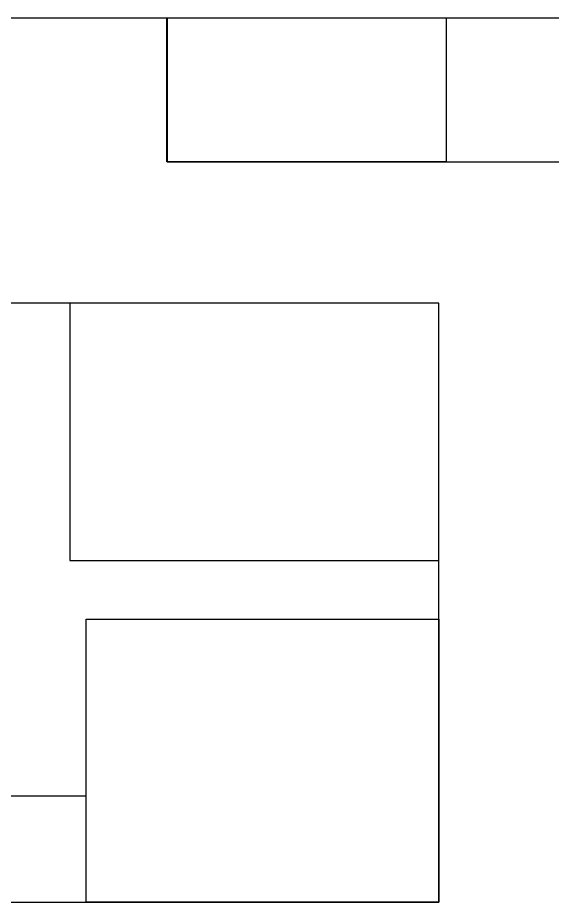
# Model space of a CAD drawing. Header units: millimetres. Extents: x 2164 to 32180, y 1376 to 2800.
# Drawn here: x 2195.1 to 2202.66, y 1394.12 to 1406.62 of the extents above; entities that cross this region are included whole.
import ezdxf

# ---------------------------------------------------------------- set-up
doc = ezdxf.new("R2010")
doc.units = ezdxf.units.MM
doc.layers.add('AR_Maquinas', color=140, linetype='Continuous')
doc.layers.add('Zonas_Fabrica', color=10, linetype='Continuous')

msp = doc.modelspace()

# ---------------------------------------------------------------- linework, layer by layer
msp.add_line((2173.117, 1406.622), (2210.217, 1406.622))
at = {"layer": 'AR_Maquinas'}
for points in [[(2201.156, 1406.622), (2201.156, 1404.587), (2197.206, 1404.587), (2197.206, 1406.622)], [(2201.05, 1398.119), (2201.05, 1394.119), (2196.065, 1394.119), (2196.065, 1398.119), (2201.05, 1398.119)], [(2193.433, 1395.619), (2193.433, 1394.119), (2196.065, 1394.119), (2196.065, 1395.619), (2193.433, 1395.619)]]:
    msp.add_lwpolyline(points, dxfattribs=at)
msp.add_lwpolyline([(2201.05, 1402.587), (2195.833, 1402.587), (2195.833, 1398.951), (2201.05, 1398.951)], close=True, dxfattribs=at)
at = {"layer": 'Zonas_Fabrica'}
for points in [[(2197.209, 1406.622), (2197.209, 1404.587), (2209.917, 1404.587), (2209.917, 1406.622)], [(2188.433, 1402.587), (2188.433, 1394.119), (2201.05, 1394.119), (2201.05, 1402.587), (2187.045, 1402.587)]]:
    msp.add_lwpolyline(points, dxfattribs=at)

doc.saveas('drawing.dxf')
